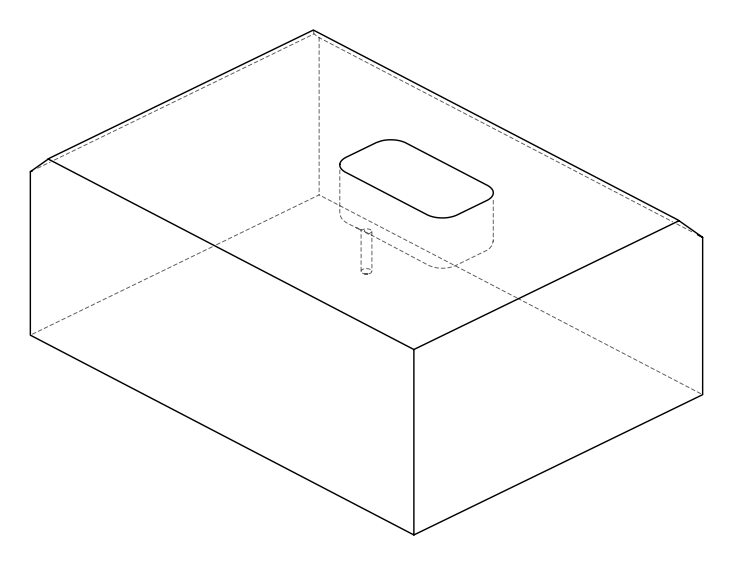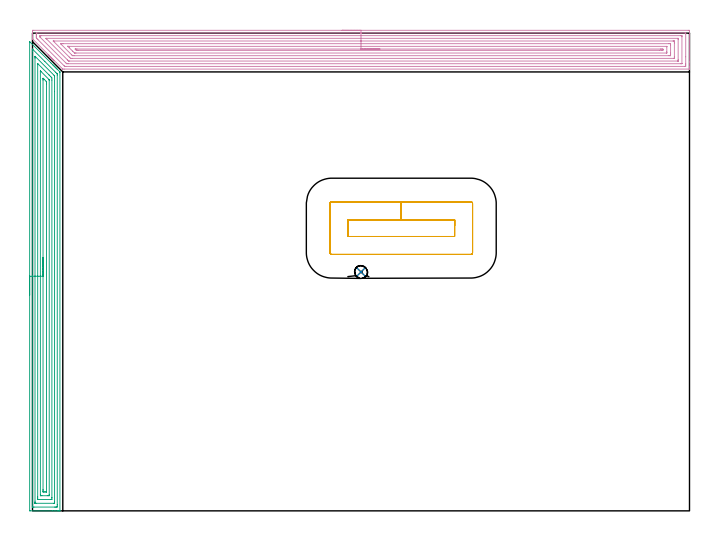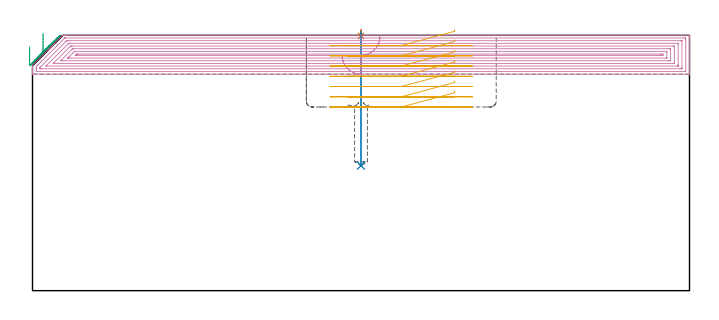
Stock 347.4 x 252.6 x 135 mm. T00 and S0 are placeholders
(PLAN: 5 operations, 3 tool changes, 40 min)
(1 SPOT_DRILL | STEP1POCKET | NXT0321_9005460120000 | 0.03 min | 1 mm3)
(2 DRILL_BLIND_HOLE_INTO_CENTER | STEP1POCKET | UGT0301_463 | 0.29 min | 2435 mm3)
(3 AREA_MILL | FG_CHAMFER_SURFACE | UGT0205_001 | 11.83 min | 32215 mm3)
(4 AREA_MILL_1 | FG_CHAMFER_SURFACE_1 | UGT0205_001 | 22.08 min | 71176 mm3)
(5 MILL_RECTANGULAR_POCKET | POCKET_RECTANGULAR_STRAIGHT | NXT0201_007 | Follow Part, ap 6.25, ae 75% | 5.78 min | 193090 mm3)
(TOOL NXT0321_9005460120000 | NC Spot Drill, 142deg, 12mm, Carbide, Uncoated | D12 PA142 FL30 Z2)
(TOOL UGT0301_463 | Carbide Drill 6.8 mm | D6.8 PA118 FL69 Z2)
(TOOL UGT0205_001 | Chamfer Mill 20 x 3 x 45 deg. | D20 FL50 Z2)
(TOOL NXT0201_007 | ENDMILL 25mm [R216.25-25050GCK54P 1620] | D25 R3 FL54 Z5)
(OP 1 SPOT_DRILL)
G17 G21 G94 G90
T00 M6
G54
G17 G0 G90 X173.7 Y126.3 S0 M3
G43 Z145. H0
G94 G81 G98 Z134.707 F250. R138.
G80
M5
M2
(OP 2 DRILL_BLIND_HOLE_INTO_CENTER)
G17 G21 G94 G90
T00 M6
G54
G17 G0 G90 X173.7 Y126.3 S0 M3
G43 Z145. H0
G94 G81 G98 Z66.1 F250. R137.
G80
M5
M2
(OP 3 AREA_MILL)
G17 G21 G94 G90
T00 M6
G54
G17 G0 G90 X-1.5 Y114.05 S1061 M3
G43 Z145. H0
Z129.
G94 G1 Y114.088 Z128.128 F250.
Y114.202 Z127.263
Y114.391 Z126.412
Y114.653 Z125.58
Y114.987 Z124.774
Y115.39 Z124.
Y115.858 Z123.264
Y116.39 Z122.572
Y116.979 Z121.929
Y117.622 Z121.34
Y118.314 Z120.808
Y119.05 Z120.34
Y119.824 Z119.937
Y120.63 Z119.603
Y121.462 Z119.341
Y122.314 Z119.152
Y123.178 Z119.038
Y124.05 Z119.
Y248.081 Z118.999
X-1.498 Y248.093 Z119.
X-1.481 Y248.082 Z119.018
X-1.014 Y247.615 Z119.483
X9.674 Y236.926 Z130.174
X10.036 Y236.566 Z130.532
X10.528 Y236.072 Z131.028
X10.759 Y235.842 Z131.257
X10.92 Y235.683 Z131.415
X11.076 Y235.525 Z131.574
X11.206 Y235.395 Z131.704
X11.362 Y235.241 Z131.857
X11.513 Y235.088 Z132.011
X11.654 Y234.948 Z132.151
X11.804 Y234.799 Z132.299
X11.95 Y234.651 Z132.448
X12.101 Y234.5 Z132.599
X12.246 Y234.357 Z132.741
X12.387 Y234.214 Z132.885
X12.548 Y234.053 Z133.046
X12.688 Y233.915 Z133.183
X12.824 Y233.777 Z133.322
X12.995 Y233.606 Z133.493
X14.456 Y232.146 Z134.952
X14.469 Y232.131 Z134.966
X14.495 Y232.096 Z134.99
X14.5 Y231.819 Z135.
Y0.185
X14.497 Y0.009 Z134.988
X14.482 Y0.007 Z134.973
X14.098 Y0. Z134.598
X13.859 Z134.359
X13.13 Z133.625
X11.881 Z132.378
X10.478 Z130.973
X-1.274 Y0.001 Z119.224
X-1.492 Y0.01 Z119.006
X-1.499 Y0.229 Z118.999
Y0.253
X-1.5 Y124.05 Z119.
X-0.086 Z120.414
Y242.952
X-0.085 Y243.845 Z120.415
X-0.083 Y243.891 Z120.417
X-0.069 Y244.207 Z120.431
X0.029 Y244.113 Z120.529
X0.258 Y243.891 Z120.758
X6.52 Y237.631 Z127.02
X12.246 Y231.904 Z132.746
X12.777 Y231.37 Z133.277
X12.957 Y231.181 Z133.457
X13.079 Y231.046 Z133.579
X13.086 Y230.476 Z133.586
Y3.359
X13.085 Y2.466 Z133.585
X13.084 Y2.42 Z133.584
X13.07 Y2.01 Z133.57
X12.658 Y2.003 Z133.158
X12.246 Y2.001 Z132.746
X11.777 Y2. Z132.277
X0.754 Y2.001 Z121.254
X0.283 Y2.003 Z120.783
X0.035 Y2.01 Z120.535
X-0.079 Y2.023 Z120.421
X-0.085 Y2.375 Z120.415
Y2.42
X-0.086 Y124.05 Z120.414
X1.328 Z121.828
X1.329 Y239.419 Z121.829
Y239.732
X1.334 Y240.314 Z121.834
X1.335 Y240.349 Z121.835
X1.34 Z121.84
X1.383 Y240.314 Z121.883
X1.638 Y240.062 Z122.138
X11.362 Y230.339 Z131.862
X11.548 Y230.149 Z132.048
X11.64 Y230.052 Z132.14
X11.661 Y230.028 Z132.161
X11.665 Y229.983 Z132.165
X11.668 Y229.895 Z132.168
X11.671 Y229.582 Z132.171
X11.672 Y221.7 Z132.172
X11.671 Y4.79 Z132.171
X11.669 Y4.209 Z132.169
X11.666 Y4.053 Z132.166
X11.665 Y4.021 Z132.165
X11.636 Y4.01 Z132.136
X11.565 Y4.004 Z132.065
X11.362 Y4.001 Z131.862
X1.845 Y4. Z122.345
X1.638 Y4.001 Z122.138
X1.432 Y4.003 Z121.932
X1.373 Y4.006 Z121.873
X1.341 Y4.01 Z121.841
X1.335 Y4.024 Z121.835
X1.332 Y4.105 Z121.832
X1.33 Y4.209 Z121.83
X1.329 Y4.522 Z121.829
X1.328 Y5.103 Z121.828
Y124.05
X2.743 Z123.243
Y236.345
X2.744 Y236.429 Z123.244
X2.746 Y236.47 Z123.246
X2.747 Y236.476 Z123.247
X3.105 Y236.146 Z123.605
X8.776 Y230.476 Z129.276
X9.594 Y229.655 Z130.094
X9.664 Y229.582 Z130.164
X10.25 Y228.917 Z130.75
X10.257 Y227.793 Z130.757
Y7.115
X10.256 Y6.892 Z130.756
X10.252 Y6.227 Z130.752
X10.248 Y6.01 Z130.748
X10.035 Y6.006 Z130.535
X9.594 Y6. Z130.094
X3.406 Z123.906
X2.965 Y6.006 Z123.465
X2.752 Y6.01 Z123.252
X2.75 Y6.133 Z123.25
X2.744 Y6.668 Z123.244
X2.743 Y6.892 Z123.243
Y7.563
Y124.05
X4.157 Z124.657
Y232.399
X4.159 Y232.534 Z124.659
X4.164 Y232.621 Z124.664
X4.165 Y232.625 Z124.665
X4.178 Y232.618 Z124.678
X4.208 Y232.592 Z124.708
X4.29 Y232.512 Z124.79
X4.538 Y232.265 Z125.038
X8.71 Y228.092 Z129.21
X8.783 Y228.016 Z129.283
X8.818 Y227.976 Z129.318
X8.832 Y227.955 Z129.332
X8.836 Y227.926 Z129.336
X8.841 Y227.793 Z129.341
X8.843 Y227.659 Z129.343
Y8.546
X8.841 Y8.411 Z129.341
X8.836 Y8.142 Z129.336
X8.829 Y8.009 Z129.329
X8.794 Y8.006 Z129.294
X8.71 Y8.003 Z129.21
X8.498 Y8. Z128.998
X7.826 Z128.326
X4.963 Z125.463
X4.29 Y8.004 Z124.79
X4.195 Y8.007 Z124.695
X4.172 Y8.009 Z124.672
X4.164 Y8.097 Z124.664
X4.16 Y8.276 Z124.66
X4.157 Y8.546 Z124.657
Y8.681
Y124.05
X5.571 Z126.071
Y227.793
X5.573 Y228.284 Z126.073
X5.577 Y228.687 Z126.077
X5.579 Y228.762 Z126.079
X5.66 Y228.687 Z126.16
X6.058 Y228.293 Z126.558
X7.196 Y227.156 Z127.696
X7.324 Y227.026 Z127.824
X7.387 Y226.958 Z127.887
X7.416 Y226.925 Z127.916
X7.422 Y226.899 Z127.922
X7.427 Y226.408 Z127.927
X7.428 Y226.004 Z127.928
X7.429 Y225.512 Z127.929
X7.428 Y10.223 Z127.928
X7.427 Y10.1 Z127.927
X7.424 Y10.039 Z127.924
X7.422 Y10.016 Z127.922
X7.398 Y10.008 Z127.898
X6.942 Y10.003 Z127.442
X6.522 Y10. Z127.022
X6.058 Y10.001 Z126.558
X5.634 Y10.004 Z126.134
X5.58 Y10.01 Z126.08
X5.577 Y10.062 Z126.077
X5.573 Y10.469 Z126.073
X5.571 Y10.962 Z126.071
Y11.364
Y124.05
Y124.922 Z126.109
Y125.786 Z126.223
Y126.638 Z126.412
Y127.47 Z126.674
Y128.276 Z127.008
Y129.05 Z127.411
Y129.786 Z127.88
Y130.478 Z128.411
Y131.121 Z129.
Y131.71 Z129.643
Y132.242 Z130.335
Y132.71 Z131.071
Y133.113 Z131.845
Y133.447 Z132.651
Y133.709 Z133.483
Y133.898 Z134.335
Y134.012 Z135.2
Y134.05 Z136.071
G0 Z145.
M5
M2
(OP 4 AREA_MILL_1)
G17 G21 G94 G90
T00 M6
G54
G17 G0 G90 X163.7 Y254.1 S1061 M3
G43 Z145. H0
Z124.5
G94 G1 X163.738 Z123.628 F250.
X163.852 Z122.764
X164.041 Z121.912
X164.303 Z121.08
X164.637 Z120.274
X165.04 Z119.5
X165.509 Z118.764
X166.04 Z118.072
X166.629 Z117.429
X167.272 Z116.84
X167.964 Z116.309
X168.7 Z115.84
X169.474 Z115.437
X170.28 Z115.103
X171.112 Z114.841
X171.964 Z114.652
X172.828 Z114.538
X173.7 Z114.5
X346.767
X347.151 Y254.096 Z114.502
X347.39 Y254.092 Z114.506
X347.4 Y253.85 Z114.747
Y237.392 Z131.204
Y234.994 Z133.601
Y234.259 Z134.34
Y234.022 Z134.578
X347.392 Y233.626 Z134.965
X347.39 Y233.603 Z134.988
X347.214 Y233.6 Z135.
X16.732
X16.005 Y233.604 Z134.99
X15.942 Y233.658 Z134.939
X15.923 Y233.676 Z134.921
X11.642 Y237.957 Z130.64
X11.504 Y238.094 Z130.502
X11.366 Y238.233 Z130.365
X11.203 Y238.396 Z130.202
X11.061 Y238.537 Z130.059
X10.918 Y238.68 Z129.917
X10.765 Y238.834 Z129.764
X10.618 Y238.979 Z129.616
X10.471 Y239.128 Z129.47
X10.326 Y239.273 Z129.325
X10.176 Y239.422 Z129.173
X10.024 Y239.575 Z129.023
X9.888 Y239.711 Z128.887
X9.733 Y239.865 Z128.73
X9.577 Y240.022 Z128.576
X9.45 Y240.149 Z128.448
X9.29 Y240.308 Z128.287
X9.13 Y240.469 Z128.129
X9.011 Y240.588 Z128.01
X8.847 Y240.751 Z127.844
X8.682 Y240.917 Z127.681
X8.573 Y241.026 Z127.572
X8.404 Y241.193 Z127.401
X8.235 Y241.364 Z127.234
X0.186 Y249.415 Z119.185
X0.006 Y249.6 Z119.
X0.004 Y249.606 Z118.994
X0. Y249.974 Z118.626
Y250.199 Z118.4
Y250.934 Z117.661
Y252.187 Z116.409
Y252.706 Z115.889
Y253.332 Z115.264
X0.003 Y253.591 Z115.005
X0.009 Y254.091 Z114.505
X0.125 Y254.094 Z114.503
X0.633 Y254.1 Z114.5
X173.7
Y252.686 Z115.914
X344.999 Y252.685 Z115.915
X345.39 Y252.674 Z115.926
X345.394 Y252.552 Z116.048
X345.399 Y252.289 Z116.311
X345.4 Y240.112 Z128.488
Y236.348 Z132.252
X345.399 Y235.88 Z132.72
X345.398 Y235.465 Z133.135
X345.39 Y235.046 Z133.554
X345.38 Y235.02 Z133.58
X345.36 Y235.018 Z133.582
X345.306 Y235.016 Z133.584
X345.197 Y235.015 Z133.585
X344.978 Y235.014 Z133.586
X17.606
X17.169 Y235.019 Z133.581
X17.062 Y235.021 Z133.579
X17.037 Y235.025 Z133.575
X16.996 Y235.061 Z133.539
X16.925 Y235.129 Z133.471
X16.732 Y235.318 Z133.282
X2.887 Y249.163 Z119.437
X2.422 Y249.631 Z118.969
X2.011 Y250.049 Z118.551
X2.003 Y250.463 Z118.137
X2.001 Y250.934 Z117.666
X2. Y251.352 Z117.248
X2.001 Y251.82 Z116.78
X2.002 Y252.235 Z116.365
X2.01 Y252.654 Z115.946
X2.02 Y252.68 Z115.92
X2.04 Y252.681 Z115.919
X2.094 Y252.684 Z115.916
X2.203 Y252.685 Z115.915
X2.422 Y252.686 Z115.914
X173.7
Y251.272 Z117.328
X342.849 Y251.271 Z117.329
X343.19 Y251.27 Z117.33
X343.303 Y251.268 Z117.332
X343.384 Y251.265 Z117.335
X343.391 Y251.142 Z117.458
X343.397 Y250.934 Z117.666
X343.4 Y250.726 Z117.874
X343.399 Y236.558 Z132.042
X343.395 Y236.488 Z132.112
X343.39 Y236.439 Z132.161
X343.358 Y236.435 Z132.165
X343.19 Y236.432 Z132.168
X342.635 Y236.429 Z132.171
X18.861
X18.521 Y236.43 Z132.17
X18.181 Y236.433 Z132.167
X18.088 Y236.435 Z132.165
X18.035 Y236.477 Z132.123
X17.933 Y236.572 Z132.028
X17.734 Y236.766 Z131.834
X4.21 Y250.29 Z118.31
X4.054 Y250.454 Z118.146
X4.017 Y250.494 Z118.106
X4.01 Y250.588 Z118.012
X4.004 Y250.726 Z117.874
X4.001 Y250.934 Z117.666
Y251.142 Z117.458
X4.005 Y251.212 Z117.388
X4.01 Y251.261 Z117.339
X4.042 Y251.265 Z117.335
X4.21 Y251.268 Z117.332
X4.765 Y251.271 Z117.329
X173.7 Y251.272 Z117.328
Y249.857 Z118.743
X341.276
X341.334 Y249.855 Z118.745
X341.375 Y249.852 Z118.748
X341.39 Y249.849 Z118.751
X341.392 Y249.826 Z118.774
X341.397 Y249.606 Z118.994
X341.4 Y249.164 Z119.436
Y238.537 Z130.063
X341.397 Y238.094 Z130.506
X341.392 Y237.874 Z130.726
X341.39 Y237.852 Z130.748
X341.368 Y237.848 Z130.752
X341.307 Y237.845 Z130.755
X341.207 Y237.843 Z130.757
X19.415
X19.221 Y237.844 Z130.756
X19.135 Y237.847 Z130.753
X19.118 Y237.849 Z130.751
X19.027 Y237.932 Z130.668
X18.864 Y238.088 Z130.512
X18.633 Y238.316 Z130.284
X18.521 Y238.428 Z130.172
X7.504 Y249.445 Z119.155
X7.125 Y249.853 Z118.747
X7.132 Y249.854 Z118.746
X7.175 Y249.856 Z118.744
X7.262 Y249.857 Z118.743
X7.438
X173.7
Y248.443 Z120.157
X338.718 Y248.442 Z120.158
X338.885 Y248.441 Z120.159
X339.218 Y248.436 Z120.164
X339.391 Y248.427 Z120.173
X339.394 Y248.374 Z120.226
X339.396 Y248.278 Z120.322
X339.4 Y247.602 Z120.998
Y247.392 Z121.208
Y240.308 Z128.292
X339.397 Y239.635 Z128.965
X339.39 Y239.422 Z129.178
X339.376 Y239.264 Z129.336
X339.052 Y239.259 Z129.341
X338.884 Y239.257 Z129.343
X21.204
X20.475 Y239.258 Z129.342
X20.31 Y239.26 Z129.34
X20.148 Y239.264 Z129.336
X19.984 Y239.422 Z129.178
X19.415 Y239.984 Z128.616
X11.121 Y248.278 Z120.322
X11.042 Y248.36 Z120.24
X10.982 Y248.425 Z120.175
X10.973 Y248.437 Z120.163
X10.985 Y248.438 Z120.162
X11.032 Y248.441 Z120.159
X11.199 Y248.443 Z120.157
X11.366
X173.7
Y247.029 Z121.571
X336.402 Y247.028 Z121.572
X336.929 Y247.026 Z121.574
X337.303 Y247.022 Z121.578
X337.39 Y247.016 Z121.584
X337.396 Y246.93 Z121.67
X337.399 Y246.507 Z122.093
X337.4 Y246.04 Z122.56
Y242.079 Z126.521
Y241.613 Z126.987
X337.397 Y241.193 Z127.407
X337.391 Y240.735 Z127.865
X337.381 Y240.678 Z127.922
X337.324 Y240.676 Z127.924
X337.192 Y240.673 Z127.927
X336.929 Y240.672 Z127.928
X336.562 Y240.671 Z127.929
X22.099 Y240.672 Z127.928
X21.729 Y240.673 Z127.927
X21.204 Y240.678 Z127.922
X21.175 Y240.684 Z127.916
X21.14 Y240.715 Z127.885
X21.068 Y240.783 Z127.817
X20.928 Y240.92 Z127.68
X20.654 Y241.193 Z127.407
X15.342 Y246.507 Z122.093
X14.943 Y246.909 Z121.691
X14.842 Y247.017 Z121.583
X14.943 Y247.022 Z121.578
X15.313 Y247.026 Z121.574
X15.838 Y247.028 Z121.572
X16.205 Y247.029 Z121.571
X173.7
Y245.615 Z122.985
X335.147
X335.357 Y245.608 Z122.992
X335.391 Y245.598 Z123.002
X335.395 Y245.572 Z123.028
X335.398 Y245.542 Z123.058
X335.399 Y245.511 Z123.089
X335.4 Y245.364 Z123.236
Y242.707 Z125.893
X335.398 Y242.45 Z126.15
X335.395 Y242.278 Z126.322
X335.39 Y242.141 Z126.459
X335.381 Y242.092 Z126.508
X335.361 Y242.09 Z126.51
X335.133 Y242.085 Z126.515
X22.993
X22.543 Y242.088 Z126.512
X22.321 Y242.092 Z126.508
X22.214 Y242.095 Z126.505
X22.099 Y242.204 Z126.396
X21.333 Y242.964 Z125.636
X21.204 Y243.093 Z125.507
X19.415 Y244.882 Z123.718
X18.788 Y245.511 Z123.089
X18.718 Y245.583 Z123.017
X18.697 Y245.608 Z122.992
Y245.61 Z122.99
X18.702 Y245.611 Z122.989
X18.756 Y245.613 Z122.987
X19.422 Y245.615 Z122.985
X173.7
Y244.2 Z124.4
X332.103
X332.457
X333.001 Y244.197 Z124.403
X333.351 Y244.193 Z124.407
X333.391 Y243.85 Z124.75
X333.393 Y243.808 Z124.792
X333.351 Y243.507 Z125.093
X332.808 Y243.502 Z125.098
X331.562 Y243.499 Z125.101
X24.241 Y243.5 Z125.1
X23.887 Y243.501 Z125.099
X23.342 Y243.504 Z125.096
X23.264 Y243.506 Z125.094
X23.097 Y243.658 Z124.942
X22.993 Y243.755 Z124.845
X22.898 Y243.85 Z124.75
X22.804 Y243.946 Z124.654
X22.627 Y244.132 Z124.468
X22.573 Y244.195 Z124.405
X22.589 Y244.197 Z124.403
X22.641 Y244.199 Z124.401
X22.993 Y244.2 Z124.4
X23.533
X173.7
X174.572 Z124.438
X175.437 Z124.551
X176.288 Z124.74
X177.12 Z125.003
X177.926 Z125.336
X178.7 Z125.739
X179.436 Z126.208
X180.128 Z126.739
X180.771 Z127.328
X181.36 Z127.972
X181.892 Z128.664
X182.36 Z129.4
X182.763 Z130.173
X183.097 Z130.979
X183.359 Z131.811
X183.548 Z132.663
X183.662 Z133.528
X183.7 Z134.4
G0 Z145.
M5
M2
(OP 5 MILL_RECTANGULAR_POCKET)
G17 G21 G94 G90
T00 M6
G54
G17 G0 G90 X223.2 Y150.698 S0 M3
G43 Z145. H1
Z138.
G94 G1 Y153.9 Z137.142 F250.
X195. Z129.586
X166.8 F500.
Y145.1
X172.553
X223.2
Y153.9
X195.
Y163.4
X158.2
G3 X157.3 Y162.5 R0.9
G1 Y136.5
G3 X158.2 Y135.6 R0.9
G1 X231.8
G3 X232.7 Y136.5 R0.9
G1 Y162.5
G3 X231.8 Y163.4 R0.9
G1 X195.
X194.
G0 X223.2 Y150.698 Z132.586
G1 Y153.9 Z131.728 F250.
X195. Z124.171
X166.8 F500.
Y145.1
X172.553
X223.2
Y153.9
X195.
Y163.4
X158.2
G3 X157.3 Y162.5 R0.9
G1 Y136.5
G3 X158.2 Y135.6 R0.9
G1 X231.8
G3 X232.7 Y136.5 R0.9
G1 Y162.5
G3 X231.8 Y163.4 R0.9
G1 X195.
X194.
G0 X223.2 Y150.698 Z127.171
G1 Y153.9 Z126.313 F250.
X195. Z118.757
X166.8 F500.
Y145.1
X172.553
X223.2
Y153.9
X195.
Y163.4
X158.2
G3 X157.3 Y162.5 R0.9
G1 Y136.5
G3 X158.2 Y135.6 R0.9
G1 X231.8
G3 X232.7 Y136.5 R0.9
G1 Y162.5
G3 X231.8 Y163.4 R0.9
G1 X195.
X194.
G0 X223.2 Y150.698 Z121.757
G1 Y153.9 Z120.899 F250.
X195. Z113.343
X166.8 F500.
Y145.1
X172.553
X223.2
Y153.9
X195.
Y163.4
X158.2
G3 X157.3 Y162.5 R0.9
G1 Y136.5
G3 X158.2 Y135.6 R0.9
G1 X231.8
G3 X232.7 Y136.5 R0.9
G1 Y162.5
G3 X231.8 Y163.4 R0.9
G1 X195.
X194.
G0 X223.2 Y150.698 Z116.343
G1 Y153.9 Z115.485 F250.
X195. Z107.929
X166.8 F500.
Y145.1
X172.553
X223.2
Y153.9
X195.
Y163.4
X158.2
G3 X157.3 Y162.5 R0.9
G1 Y136.5
G3 X158.2 Y135.6 R0.9
G1 X231.8
G3 X232.7 Y136.5 R0.9
G1 Y162.5
G3 X231.8 Y163.4 R0.9
G1 X195.
X194.
G0 X223.2 Y150.698 Z110.929
G1 Y153.9 Z110.07 F250.
X195. Z102.514
X166.8 F500.
Y145.1
X172.553
X223.2
Y153.9
X195.
Y163.4
X158.2
G3 X157.3 Y162.5 R0.9
G1 Y136.5
G3 X158.2 Y135.6 R0.9
G1 X231.8
G3 X232.7 Y136.5 R0.9
G1 Y162.5
G3 X231.8 Y163.4 R0.9
G1 X195.
X194.
G0 X223.2 Y150.698 Z105.514
G1 Y153.9 Z104.656 F250.
X195. Z97.1
X166.8 F500.
Y145.1
X172.553
X223.2
Y153.9
X195.
Y163.4
X158.2
G3 X157.3 Y162.5 R0.9
G1 Y136.5
G3 X158.2 Y135.6 R0.9
G1 X231.8
G3 X232.7 Y136.5 R0.9
G1 Y162.5
G3 X231.8 Y163.4 R0.9
G1 X195.
X194.
G0 Z145.
M5
M2
